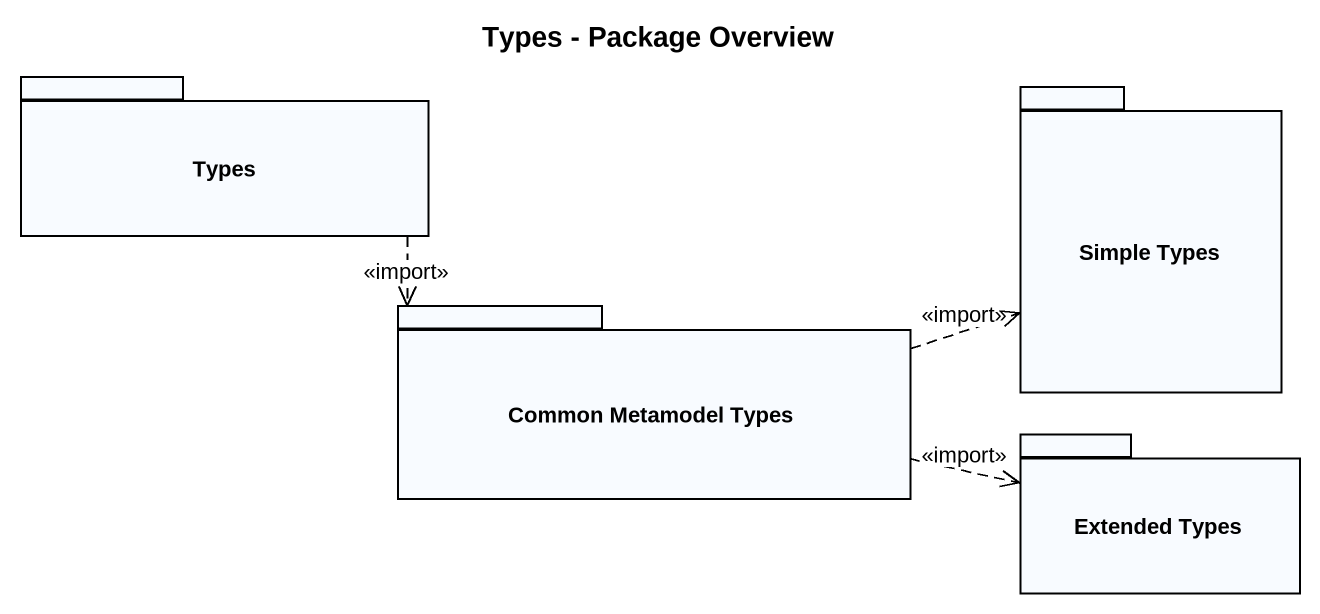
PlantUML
@startuml
title Types - Package Overview
package Types {
}
package "Simple Types" as Simple_Types {
}
package "Common Metamodel Types" as Common_Metamodel_Types {
}
package "Extended Types" as Extended_Types {
}
Types .right.> Common_Metamodel_Types : <<import>>
Common_Metamodel_Types .right.> Simple_Types : <<import>>
Common_Metamodel_Types .right.> Extended_Types : <<import>>
@enduml
